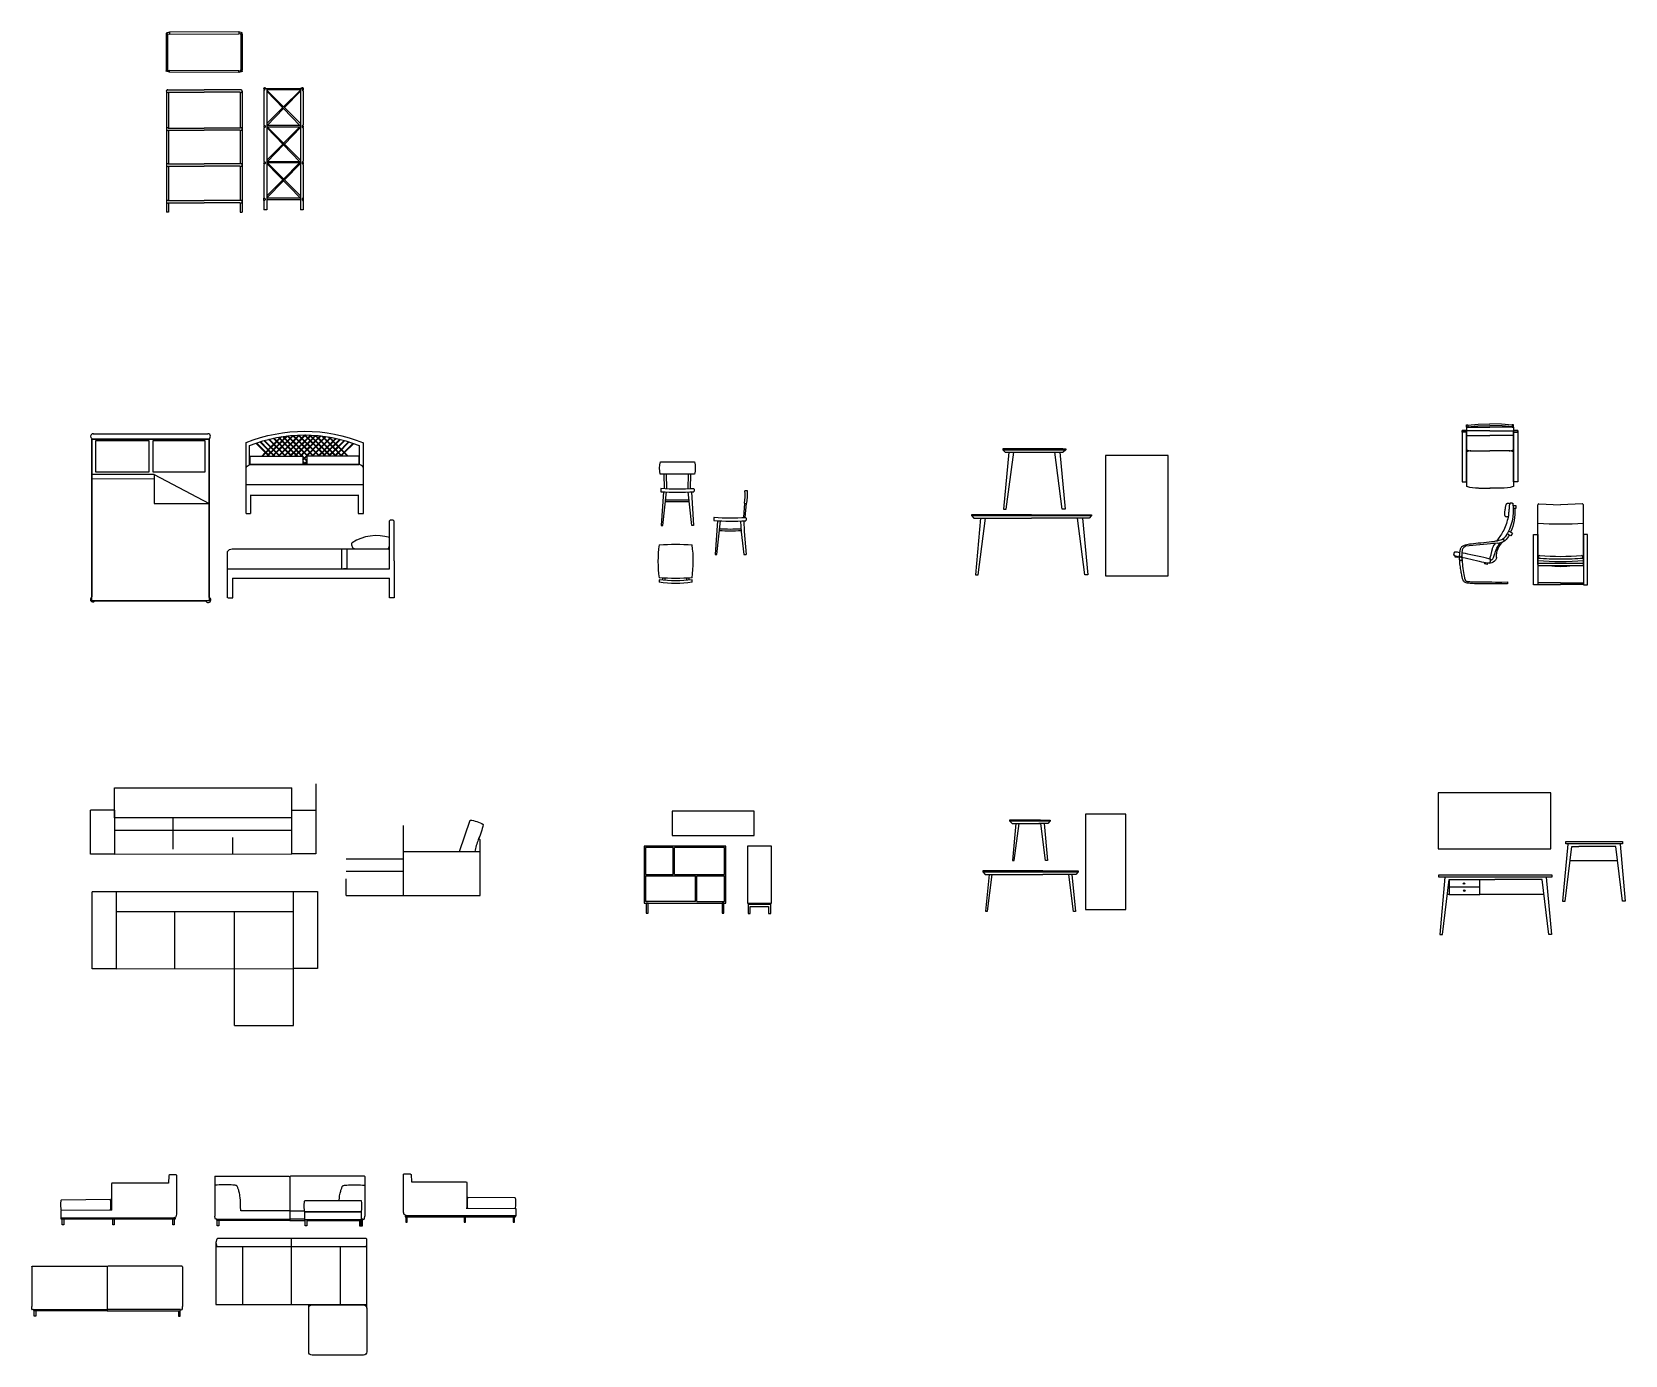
# Model space of a CAD drawing. Header units: inches. Extents: x 8.5 to 28.3, y 9.2 to 25.7.
import ezdxf

# ---------------------------------------------------------------- set-up
doc = ezdxf.new("R2010")
doc.units = ezdxf.units.IN
doc.header["$MEASUREMENT"] = 0

# ---------------------------------------------------------------- blocks, each defined once
blk = doc.blocks.new('A$C08E36EE4')
for p, q in [((-28, 59.1), (-28.6, 59.1)), ((4.6, 59.1), (5.1, 59.1)), ((-28.6, 55.8), (-11.7, 55.8)), ((5.1, 55.8), (-11.7, 55.8)), ((-25.4, 44.9), (-11.7, 44.9)), ((1.9, 44.9), (-11.7, 44.9)), ((-19.8, 18.2), (-11.5, 18.2)), ((-3.6, 18.2), (-11.9, 18.2))]:
    blk.add_line(p, q)
for points in [[(-31.7, 22.7), (-28.6, 22.7), (-28.6, 59.4), (-31.7, 59.4)], [(-31.7, 59.4), (-28.6, 59.4), (-28.6, 58.3), (-31.7, 58.3)], [(-28.6, 63.4), (-27.6, 63.4), (-27.6, 61.8), (-28.6, 61.8)], [(5.1, 63.4), (4.2, 63.4), (4.2, 61.8), (5.1, 61.8)], [(8.3, 22.7), (5.1, 22.7), (5.1, 59.4), (8.3, 59.4)], [(8.3, 59.4), (5.1, 59.4), (5.1, 58.3), (8.3, 58.3)]]:
    blk.add_lwpolyline(points, close=True)
for points in [[(-28.6, 61.8), (-28.6, 19.4)], [(-28, 61.8), (-11.7, 61.8)], [(-11.7, 59.1), (-28, 59.1)], [(-27.6, 63.2), (-20.1, 63.9), (-11.7, 64.2)], [(-27.6, 62.1), (-20.4, 62.7), (-11.7, 63.1)], [(4.2, 63.2), (-3.4, 63.9), (-11.7, 64.2)], [(4.1, 62.1), (-3, 62.7), (-11.7, 63.1)], [(4.6, 61.8), (-11.7, 61.8)], [(-11.7, 59.1), (4.6, 59.1)], [(5.1, 61.8), (5.1, 19.4)]]:
    blk.add_lwpolyline(points)
for centre, radius, start, end in [((-25.1, 51.4), 6.56, 237.8862, 267.5576), ((1.7, 51.4), 6.56, 272.4424, 302.1138), ((-25.1, 38.3), 6.56, 92.4424, 122.1138), ((1.7, 38.3), 6.56, 57.8862, 87.5576), ((-20.6, 46.3), 28, 253.4121, 271.5567), ((-2.9, 46.3), 28, 268.4433, 286.5879)]:
    blk.add_arc(centre, radius, start, end)
blk = doc.blocks.new('A$C36166433')
for p, q in [((-29, 43.4), (-26.1, 44.8)), ((-29, 43.4), (-27.9, 41.4)), ((-27.9, 41.4), (-25.2, 42.9)), ((-22.8, 39.8), (-23.7, 40.5)), ((-22, 39.2), (-22.8, 39.8)), ((-21.1, 38.7), (-22, 39.2)), ((-20.2, 38.3), (-21.1, 38.7)), ((-19.1, 38), (-20.2, 38.3)), ((-18, 37.7), (-19.1, 38)), ((-18.1, 35.8), (5.7, 33.6)), ((-16.7, 37.5), (-18, 37.7)), ((-15.3, 37.2), (-16.7, 37.5)), ((-13.6, 37), (-15.3, 37.2)), ((-11.7, 36.8), (-13.6, 37)), ((-9.8, 36.6), (-11.7, 36.8)), ((-7.7, 36.4), (-9.8, 36.6)), ((-5.7, 36.2), (-7.7, 36.4)), ((-3.7, 36), (-5.7, 36.2)), ((-1.8, 35.9), (-3.7, 36)), ((-0.1, 35.7), (-1.8, 35.9)), ((1.4, 35.5), (-0.1, 35.7)), ((2.8, 35.3), (1.4, 35.5)), ((3.9, 35.1), (2.8, 35.3)), ((4.9, 34.9), (3.9, 35.1)), ((5.8, 34.7), (4.9, 34.9)), ((5.7, 33.6), (6.4, 33.1)), ((6.5, 34.5), (5.8, 34.7)), ((6.4, 33.1), (7, 32.6)), ((7.1, 34.2), (6.5, 34.5)), ((7, 32.6), (7.4, 32.2)), ((7.6, 34), (7.1, 34.2)), ((7.4, 32.2), (7.8, 31.8)), ((8.1, 33.7), (7.6, 34)), ((7.8, 31.8), (8, 31.3)), ((8, 31.3), (8.2, 30.9)), ((8.4, 33.4), (8.1, 33.7)), ((8.2, 30.9), (8.3, 30.4)), ((8.3, 30.4), (8.3, 29.9)), ((8.3, 29.9), (8.4, 29.4)), ((8.4, 24.5), (8.3, 23.2)), ((8.7, 33), (8.4, 33.4)), ((8.4, 29.4), (8.5, 28.8)), ((8.5, 25.6), (8.4, 24.5)), ((8.5, 28.8), (8.5, 28.1)), ((8.5, 28.1), (8.5, 27.4)), ((8.5, 27.4), (8.5, 26.5)), ((8.5, 26.5), (8.5, 25.6)), ((9, 32.6), (8.7, 33)), ((9.2, 32.2), (9, 32.6)), ((9.4, 31.7), (9.2, 32.2)), ((9.5, 31.2), (9.4, 31.7)), ((9.7, 30.6), (9.5, 31.2)), ((9.8, 30), (9.7, 30.6)), ((9.9, 29.3), (9.8, 30)), ((10, 28.5), (9.9, 29.3)), ((10.1, 27.7), (10, 28.5)), ((10.2, 26.8), (10.1, 27.7)), ((10.1, 22.8), (10.2, 23.9)), ((10.2, 25.9), (10.2, 26.8)), ((10.2, 24.9), (10.2, 25.9)), ((10.2, 23.9), (10.2, 24.9)), ((7, 12.7), (6.8, 11.5)), ((7.2, 14), (7, 12.7)), ((7.5, 15.5), (7.2, 14)), ((7.7, 17.1), (7.5, 15.5)), ((7.9, 18.7), (7.7, 17.1)), ((8, 20.3), (7.9, 18.7)), ((8.2, 21.8), (8, 20.3)), ((8.3, 23.2), (8.2, 21.8)), ((8.5, 11.7), (8.6, 12.5)), ((8.6, 12.5), (8.8, 13.3)), ((8.8, 13.3), (8.9, 14.2)), ((8.9, 14.2), (9.1, 15.1)), ((9.1, 15.1), (9.3, 16.1)), ((9.3, 16.1), (9.4, 17.2)), ((9.4, 17.2), (9.6, 18.3)), ((9.6, 18.3), (9.8, 19.4)), ((9.8, 19.4), (9.9, 20.5)), ((9.9, 20.5), (10, 21.7)), ((10, 21.7), (10.1, 22.8)), ((-25.3, 7.1), (-25.3, 5.8)), ((-21.1, 7), (-25.3, 7.1)), ((-25.3, 5.8), (-21.2, 5.8)), ((-21.2, 5.8), (-19.2, 5.7)), ((-19, 6.9), (-21.1, 7)), ((-19.2, 5.7), (-16.7, 5.7)), ((-16.5, 7), (-19, 6.9)), ((-16.7, 5.7), (-14.1, 5.6)), ((-13.8, 7.1), (-16.5, 7)), ((-14.1, 5.6), (-11.3, 5.6)), ((-10.9, 7.1), (-13.8, 7.1)), ((-11.3, 5.6), (-8.5, 5.7)), ((-8.1, 7.1), (-10.9, 7.1)), ((-8.5, 5.7), (-5.8, 5.7)), ((-5.3, 7.2), (-8.1, 7.1)), ((-5.8, 5.7), (-3.2, 5.8)), ((-2.8, 7.2), (-5.3, 7.2)), ((-3.2, 5.8), (-1, 5.8)), ((-0.6, 7.2), (-2.8, 7.2)), ((-1, 5.8), (0.9, 5.9)), ((1.1, 7.3), (-0.6, 7.2)), ((0.9, 5.9), (2.4, 6)), ((2.5, 7.4), (1.1, 7.3)), ((2.4, 6), (3.6, 6.2)), ((3.5, 7.5), (2.5, 7.4)), ((4.3, 7.5), (3.5, 7.5)), ((3.6, 6.2), (4.5, 6.3)), ((4.8, 7.6), (4.3, 7.5)), ((4.5, 6.3), (5.2, 6.4)), ((5.2, 7.7), (4.8, 7.6)), ((5.4, 7.9), (5.2, 7.7)), ((5.2, 6.4), (5.7, 6.6)), ((5.5, 8), (5.4, 7.9)), ((5.7, 8.1), (5.5, 8)), ((5.8, 8.3), (5.7, 8.1)), ((5.7, 6.6), (6.1, 6.7)), ((6, 8.5), (5.8, 8.3)), ((6.1, 8.8), (6, 8.5)), ((6.3, 9.2), (6.1, 8.8)), ((6.1, 6.7), (6.4, 6.9)), ((6.5, 9.8), (6.3, 9.2)), ((6.4, 6.9), (6.7, 7.1)), ((6.6, 10.5), (6.5, 9.8)), ((6.8, 11.5), (6.6, 10.5)), ((6.7, 7.1), (6.9, 7.3)), ((6.9, 7.3), (7.1, 7.6)), ((7.1, 7.6), (7.3, 7.8)), ((7.3, 7.8), (7.5, 8.1)), ((7.5, 8.1), (7.6, 8.5)), ((7.6, 8.5), (7.8, 8.9)), ((7.8, 8.9), (7.9, 9.3)), ((7.9, 9.3), (8.1, 9.8)), ((8.1, 9.8), (8.2, 10.4)), ((8.2, 10.4), (8.3, 11)), ((8.3, 11), (8.5, 11.7))]:
    blk.add_line(p, q)
for points in [[(-29.5, 63.7), (-29.5, 63.7), (-31.5, 63.7), (-31.5, 61.7), (-29.7, 61.7)], [(-28.8, 65.6), (-27.5, 65.6)], [(-27.5, 65.6), (-27.3, 65.5), (-27.2, 65.3), (-27.1, 65), (-26.9, 64.7), (-26.8, 64.3), (-26.7, 63.8), (-26.6, 63.3), (-26.6, 62.7), (-26.5, 62.1), (-26.5, 61.4), (-26.4, 60.7), (-26.4, 60), (-26.3, 59.2), (-26.2, 58.3), (-26.1, 57.3), (-26, 56.3), (-25.8, 55.2), (-25.5, 54), (-25.2, 52.8), (-24.9, 51.6), (-24.5, 50.4), (-24.1, 49.1), (-23.6, 47.9), (-23.1, 46.7), (-22.6, 45.6), (-22, 44.6), (-21.4, 43.5), (-20.8, 42.6), (-20.2, 41.6), (-19.6, 40.8), (-19, 39.9), (-18.4, 39.1), (-17.9, 38.3), (-17.4, 37.6)], [(-25.8, 55.5), (-25.5, 55.4), (-25.2, 55.3), (-24.9, 55.2), (-24.6, 55.3), (-24.4, 55.3), (-24.2, 55.5), (-24, 55.6), (-23.8, 55.8), (-23.7, 55.9), (-23.6, 56.1), (-23.5, 56.4), (-23.5, 56.6), (-23.4, 56.9), (-23.4, 57.3), (-23.4, 57.7), (-23.4, 58.2), (-23.5, 58.8), (-23.5, 59.5), (-23.6, 60.1), (-23.7, 60.8), (-23.8, 61.5), (-23.9, 62.2), (-24, 62.8), (-24.1, 63.3), (-24.2, 63.8), (-24.3, 64.2), (-24.4, 64.5), (-24.6, 64.8), (-24.7, 65), (-24.8, 65.2), (-25, 65.3), (-25.2, 65.4), (-25.4, 65.5), (-25.6, 65.5), (-25.8, 65.5), (-26, 65.5), (-26.3, 65.5), (-26.5, 65.4), (-26.8, 65.2), (-27.1, 64.9)], [(-26.7, 63.5), (-26.7, 63.5)], [(-16.1, 35.6), (-15.9, 35.4), (-15.5, 34.7), (-15.1, 34.1), (-14.8, 33.4), (-14.5, 32.9), (-14.3, 32.3), (-14.1, 31.8), (-13.9, 31.3), (-13.8, 30.8), (-13.7, 30.3), (-13.6, 29.9), (-13.5, 29.5), (-13.4, 29.1), (-13.3, 28.7), (-13.3, 28.4), (-13.2, 28.1), (-13.1, 27.7), (-13.1, 27.4), (-13, 27.1), (-12.9, 26.8), (-12.8, 26.6), (-12.7, 26.3), (-12.6, 26), (-12.5, 25.8), (-12.4, 25.5), (-12.3, 25.3), (-12.3, 25), (-12.3, 24.8), (-12.3, 24.5), (-12.4, 24.3), (-12.5, 24.1), (-12.7, 23.9), (-12.9, 23.7), (-13.1, 23.6), (-13.3, 23.6), (-13.5, 23.6), (-13.7, 23.6), (-14, 23.8), (-14.2, 24), (-14.4, 24.3), (-14.7, 24.7), (-14.9, 25.2), (-15.2, 25.9), (-15.5, 26.6), (-15.8, 27.5), (-16.1, 28.6), (-16.5, 29.7), (-16.9, 30.9), (-17.5, 32.2), (-18.1, 33.5), (-18.9, 34.9), (-19.7, 36.1)], [(-12.8, 23.8), (-11.6, 24.2), (-9.9, 24.7), (-7.9, 25.2), (-5.5, 25.7), (-3.1, 26.3), (-0.6, 26.8), (1.8, 27.3), (4, 27.8), (5.9, 28.1), (7.5, 28.4), (8.5, 28.6)], [(8.5, 25.4), (7.7, 25.2), (6, 24.9), (4, 24.4), (1.9, 24), (-0.2, 23.5), (-2.4, 23), (-4.4, 22.5), (-6.2, 22.1), (-7.9, 21.8), (-9.1, 21.5), (-10.2, 21.3), (-10.9, 21.2), (-11.5, 21.2), (-11.8, 21.2), (-12.1, 21.3), (-12.3, 21.4), (-12.4, 21.6), (-12.5, 21.8), (-12.6, 22), (-12.7, 22.3), (-12.7, 22.6), (-12.8, 22.9), (-12.8, 23.2), (-12.8, 23.5), (-12.8, 23.8)], [(10, 28.8), (10, 28.8), (10.9, 29), (11.6, 29.1), (12.2, 29.1), (12.7, 29.1), (13.1, 29.2), (13.4, 29.1), (13.7, 29.1), (13.9, 29.1), (14.1, 29), (14.2, 29), (14.3, 28.9), (14.3, 28.7), (14.4, 28.6), (14.4, 28.5), (14.5, 28.3), (14.5, 28.2), (14.5, 28), (14.5, 27.8), (14.6, 27.7), (14.6, 27.5), (14.5, 27.4), (14.5, 27.2), (14.5, 27.1), (14.4, 27), (14.4, 26.9), (14.2, 26.8), (14.1, 26.7), (13.9, 26.6), (13.6, 26.5), (13.2, 26.4), (12.8, 26.3), (12.2, 26.2), (11.4, 26), (10.4, 25.8), (10.2, 25.8)], [(11.4, 26), (11.5, 25.2), (13.4, 25.5), (13.2, 26.4)], [(-10.3, 20.1), (-10.7, 21.3)], [(-10.3, 20.1), (-8.4, 20.6), (-8.7, 21.6)]]:
    blk.add_lwpolyline(points)
for centre in [(-22.5, 38.5), (9.3, 25.7), (9.2, 23.1)]:
    blk.add_circle(centre, 0.295)
for centre, radius, start, end in [((3.5, 58.9), 34.4, 175.3648, 205.4972), ((6.1, 60.3), 35.8, 172.3224, 213.5756), ((-28.9, 65.1), 0.502, 86.3923, 181.379), ((-17.2, 45.8), 10.1, 201.3538, 264.8456), ((-31.9, 26.1), 14.7, 356.7367, 49.6259), ((-11.5, 27), 6.12, 196.9137, 278.108)]:
    blk.add_arc(centre, radius, start, end)
blk = doc.blocks.new('A$C77024D84')
at = {"color": 7}
for p, q in [((20.3, 80.9), (20.3, 79.1)), ((90.7, 81.3), (90.7, 79.4)), ((17.1, 78.6), (17.1, 43)), ((18.4, 78.4), (18.4, 43.2)), ((92.6, 78.7), (92.6, 42.9)), ((93.9, 79), (93.9, 42.6)), ((20.3, 40.7), (20.3, 42.5)), ((90.7, 40.3), (90.7, 42.2))]:
    blk.add_line(p, q, dxfattribs=at)
for points in [[(17, 80), (17, 79.8), (20.3, 79.1), (90.7, 79.4), (94, 80.2), (94, 80.4), (90.7, 81.3), (20.3, 80.9), (17, 80)], [(17, 41.6), (17, 41.8), (20.3, 42.5), (90.7, 42.2), (94, 41.4), (94, 41.2), (90.7, 40.3), (20.3, 40.7), (17, 41.6)]]:
    blk.add_lwpolyline(points, dxfattribs=at)
for centre, start, end in [((17.8, 79.1), 131.5043, 23.4381), ((93.1, 79.4), 156.5619, 48.4957), ((17.8, 42.5), 336.5619, 228.4957), ((93.1, 42.2), 311.5043, 203.4381)]:
    blk.add_arc(centre, 0.893, start, end, dxfattribs=at)
blk = doc.blocks.new('A$C1C936B12')
at = {"color": 7}
for p, q in [((-23.8, 143.8), (-23.8, 21.2)), ((-22.2, 145.1), (14.7, 145.1)), ((-21.6, 142.9), (-21.6, 106.4)), ((-21.6, 142.9), (14.7, 142.9)), ((51.6, 145.1), (14.7, 145.1)), ((51.1, 142.9), (14.7, 142.9)), ((51, 142.9), (51, 106.4)), ((53.2, 143.8), (53.2, 21.2)), ((-22, 106.4), (14.7, 106.4)), ((-21.6, 104.2), (-21.6, 70)), ((-21.6, 104.2), (14.7, 104.2)), ((51.4, 106.4), (14.7, 106.4)), ((51.1, 104.2), (14.7, 104.2)), ((51, 104.2), (51, 70)), ((-22, 70), (14.7, 70)), ((-21.6, 67.7), (-21.6, 32.8)), ((-21.6, 67.7), (14.7, 67.7)), ((51.4, 70), (14.7, 70)), ((51.1, 67.7), (14.7, 67.7)), ((51, 67.7), (51, 32.8)), ((-22, 32.8), (14.7, 32.8)), ((51.4, 32.8), (14.7, 32.8)), ((-21.6, 21.2), (-23.8, 21.2)), ((-21.6, 30.6), (-21.6, 21.2)), ((-21.6, 30.6), (14.7, 30.6)), ((51.1, 30.6), (14.7, 30.6)), ((51, 30.6), (51, 21.2)), ((51, 21.2), (53.2, 21.2))]:
    blk.add_line(p, q, dxfattribs=at)
for centre, radius, start, end in [((-22.5, 143.9), 1.31, 133.5381, 309.883), ((-22.5, 143.6), 1.58, 79.6843, 124.328), ((51.9, 143.9), 1.31, 230.117, 46.4619), ((51.9, 143.6), 1.58, 55.672, 100.3157), ((-22.5, 105.3), 1.3, 66.7709, 309.3571), ((51.9, 105.3), 1.3, 230.6429, 113.2291), ((-22.5, 68.8), 1.3, 66.7709, 309.3571), ((51.9, 68.8), 1.3, 230.6429, 113.2291), ((-22.5, 31.6), 1.3, 66.7709, 309.3571), ((51.9, 31.6), 1.3, 230.6429, 113.2291)]:
    blk.add_arc(centre, radius, start, end, dxfattribs=at)
blk = doc.blocks.new('A$C723E53B4')
at = {"color": 7}
for p, q in [((6, 214.3), (6.7, 215.1)), ((6, 214.3), (6, 179.5)), ((6.7, 216.5), (8.9, 216.5)), ((6.7, 215.1), (6.7, 216.5)), ((7.9, 216.5), (8.9, 216.5)), ((8.9, 216.5), (43.1, 216.5)), ((8.9, 216.5), (8.9, 92.6)), ((43.1, 215.1), (8.9, 215.1)), ((8.9, 214.9), (43.1, 180.7)), ((8.9, 213.8), (42.7, 178.8)), ((43.1, 214.9), (26, 197.8)), ((43.1, 213.8), (26.8, 197)), ((45.2, 216.5), (43.1, 216.5)), ((44.1, 216.5), (43.1, 216.5)), ((43.1, 216.5), (43.1, 92.6)), ((45.2, 215.1), (45.2, 216.5)), ((46, 214.3), (45.2, 215.1)), ((46, 214.3), (46, 179.5)), ((25.2, 197), (8.9, 180.7)), ((26, 196.1), (9.3, 178.8)), ((6, 179.5), (7.1, 178.5)), ((46, 179.5), (44.8, 178.5)), ((7.1, 177.2), (6, 176.1)), ((6, 176.1), (6, 142.4)), ((7.1, 178.5), (7.1, 177.2)), ((43.1, 178.8), (8.9, 178.8)), ((43.1, 177.1), (8.9, 177.1)), ((8.9, 176.6), (42.7, 141.7)), ((9.5, 177.1), (43.1, 143.5)), ((42.4, 177.1), (26, 160.7)), ((43.1, 176.6), (26.8, 159.8)), ((44.8, 178.5), (44.8, 177.2)), ((44.8, 177.2), (46, 176.1)), ((46, 176.1), (46, 142.4)), ((25.2, 159.8), (8.9, 143.5)), ((26, 159), (9.3, 141.7)), ((6, 142.4), (7.1, 141.3)), ((7.1, 140.1), (6, 138.9)), ((6, 138.9), (6, 105.2)), ((7.1, 141.3), (7.1, 140.1)), ((43.1, 141.7), (8.9, 141.7)), ((43.1, 140.6), (8.9, 140.6)), ((8.9, 140.1), (43.1, 104.7)), ((9.5, 140.6), (43.1, 107)), ((42.4, 140.6), (26, 124.1)), ((43.1, 140.1), (26.8, 123.3)), ((46, 142.4), (44.8, 141.3)), ((44.8, 141.3), (44.8, 140.1)), ((44.8, 140.1), (46, 138.9)), ((46, 138.9), (46, 105.2)), ((25.2, 123.3), (8.9, 107)), ((26, 122.4), (9.3, 105.2)), ((6, 105.2), (7.1, 104.1)), ((7.1, 102.9), (6, 101.7)), ((6, 101.7), (6, 92.6)), ((7.1, 104.1), (7.1, 102.9)), ((43.1, 104.6), (8.9, 104.6)), ((43.1, 102.9), (8.9, 102.9)), ((46, 105.2), (44.8, 104.1)), ((44.8, 104.1), (44.8, 102.9)), ((44.8, 102.9), (46, 101.7)), ((46, 101.7), (46, 92.6)), ((8.9, 92.6), (6, 92.6)), ((46, 92.6), (43.1, 92.6))]:
    blk.add_line(p, q, dxfattribs=at)
for centre, radius, start, end in [((6.7, 216), 1.29, 26.1409, 255.3594), ((45.2, 216), 1.29, 284.6406, 153.8591), ((7.2, 177.7), 1.66, 119.9195, 235.5294), ((44.7, 177.7), 1.66, 304.4706, 60.0805), ((7.2, 140.6), 1.66, 119.9195, 235.5294), ((44.7, 140.6), 1.66, 304.4706, 60.0805), ((7.1, 103.5), 1.69, 120.5384, 239.0997), ((44.8, 103.5), 1.69, 300.9003, 59.4616)]:
    blk.add_arc(centre, radius, start, end, dxfattribs=at)
blk = doc.blocks.new('A$C537C2F26')
for p, q in [((-163.7, 99.5), (-163.7, 41.2)), ((57.6, 99.5), (57.6, 41.2)), ((-52.9, 48.7), (-125.6, 48.7)), ((-53.2, 48.7), (-31.3, 48.7)), ((-160.7, 36.5), (-53.1, 36.5)), ((-30.9, 36.5), (-53.1, 36.5)), ((54.6, 36.5), (52.5, 36.5))]:
    blk.add_line(p, q)
for points in [[(-163.7, 99.5), (-163.5, 100.1), (-162.8, 100.3), (-54.3, 100.3), (-53.1, 99.3), (-53.1, 48), (-53.1, 34.7), (-160, 34.7), (-160.8, 35.2), (-160.7, 36.5), (-162.7, 36.4), (-163.5, 37.8), (-163.7, 41.2)], [(57.6, 99.5), (57.4, 100.1), (56.7, 100.3), (-51.8, 100.3), (-53.1, 99.3), (-53.1, 48), (-53.1, 34.7), (-30.4, 34.7)], [(-125.6, 48.7), (-125.7, 55.1), (-125.8, 60.4), (-126, 64.7), (-126.3, 68.2), (-126.7, 71), (-127.1, 73.2), (-127.5, 75.1), (-127.9, 76.7), (-128.2, 78.1), (-128.6, 79.4), (-129, 80.6), (-129.3, 81.6), (-129.7, 82.6), (-130, 83.4), (-130.3, 84.2), (-130.6, 84.8), (-130.9, 85.3), (-131.3, 85.8), (-131.9, 86.2), (-132.7, 86.5), (-133.8, 86.7), (-135.3, 86.9), (-137.3, 87), (-139.9, 87.2), (-143.1, 87.3), (-146.7, 87.3), (-150.4, 87.4), (-154.1, 87.3), (-157.5, 87.2), (-160.4, 87), (-162.6, 86.7), (-163.7, 86.3)], [(19.9, 64.3), (19.9, 64.7), (20.2, 68.2), (20.6, 71), (21, 73.2), (21.4, 75.1), (21.8, 76.7), (22.1, 78.1), (22.5, 79.4), (22.9, 80.6), (23.2, 81.6), (23.6, 82.6), (23.9, 83.4), (24.2, 84.2), (24.5, 84.8), (24.8, 85.3), (25.2, 85.8), (25.8, 86.2), (26.6, 86.5), (27.7, 86.7), (29.2, 86.9), (31.2, 87), (33.8, 87.2), (37, 87.3), (40.6, 87.3), (44.3, 87.4), (48, 87.3), (51.4, 87.2), (54.3, 87), (56.5, 86.7), (57.6, 86.3)], [(-30.9, 47.4), (-31.2, 48.6), (-31.5, 50.7), (-31.7, 53.2), (-31.7, 56), (-31.7, 58.8), (-31.5, 61.3), (-31.2, 63.2), (-30.9, 64.3)], [(-30.9, 64.3), (52.6, 64.3)], [(52.6, 47.4), (-30.9, 47.4)], [(52.6, 47.4), (53, 48.6), (53.3, 50.7), (53.4, 53.2), (53.5, 56), (53.4, 58.8), (53.3, 61.3), (53, 63.2), (52.6, 64.3)], [(-158, 34.7), (-158, 26.7), (-160.3, 26.7), (-160.3, 34.9)], [(-28.1, 35.7), (-28.1, 26.7), (-30.4, 26.7), (-30.4, 35.7)], [(-28.1, 34.7), (49.8, 34.7)], [(49.8, 35.7), (49.8, 26.7), (52.2, 26.7), (52.2, 35.7)], [(51.9, 34.7), (51.9, 26.7), (54.2, 26.7), (54.2, 34.9)], [(52.2, 34.7), (53.9, 34.7), (54.7, 35.2), (54.6, 36.5), (56.6, 36.4), (57.4, 37.8), (57.6, 41.2)]]:
    blk.add_lwpolyline(points)
blk.add_lwpolyline([(-30.9, 47.4), (52.5, 47.4), (52.5, 35.7), (-30.9, 35.7)], close=True)
blk = doc.blocks.new('A$C245B2C86')
for p, q in [((-86, 181.4), (-84.9, 182.4)), ((-47.9, 170.5), (-47.9, 84.8)), ((24.3, 182.4), (24, 84.8)), ((97.3, 84.8), (97.3, 170.5)), ((50, 79.2), (50, 84.8)), ((135.9, 79.2), (136.1, 84.8))]:
    blk.add_line(p, q)
for points in [[(-86, 181.4), (-87.2, 176.1), (-87.2, 84.8), (136.2, 84.8), (135.8, 181), (135.1, 182.4), (-84.9, 182.4)], [(-87.2, 176.1), (-86.5, 171.9), (-85.8, 170.5), (135.1, 170.5), (135.8, 171.7)]]:
    blk.add_lwpolyline(points)
blk.add_lwpolyline([(55, 84.2), (130.9, 84.2, -0.414214), (135.9, 79.2), (135.9, 14.7, -0.414214), (130.9, 9.7), (55, 9.7, -0.414214), (50, 14.7), (50, 79.2, -0.414214)], format="xyb", close=True)
blk = doc.blocks.new('A$C17A60CA9')
for p, q in [((204.6, 184.9), (206.8, 184.9)), ((278.5, 184.3), (279.5, 184.3)), ((279.4, 172.6), (279, 172.5)), ((279.5, 184.3), (279.4, 172.6))]:
    blk.add_line(p, q)
for points in [[(114.6, 173.4), (110.6, 175.3), (109.4, 178.8), (109.4, 236), (110.8, 236.9), (119.5, 236.7), (121.3, 235.8), (121.5, 224.5), (204.9, 224.5), (205.2, 222.9), (205.2, 184.9)], [(206.8, 184.9), (206.6, 185.9), (206.4, 187.7), (206.3, 190), (206.3, 192.7), (206.3, 195.4), (206.5, 197.9), (206.8, 199.8), (207.1, 200.8)], [(278.6, 200.2), (207.1, 200.8)], [(278.6, 184.5), (279, 185.7), (279.3, 187.7), (279.4, 190.2), (279.5, 193), (279.4, 195.6), (279.3, 197.9), (279, 199.5), (278.6, 200.2)], [(113.2, 171.6), (113.2, 163.5), (115.2, 163.5), (115.2, 171.6)], [(201.2, 171.6), (201.2, 163.5), (203.2, 163.5), (203.2, 171.6)], [(206.8, 184.9), (278.6, 184.5)], [(275.4, 171.6), (275.4, 163.5), (277.5, 163.5), (277.5, 171.6)]]:
    blk.add_lwpolyline(points)
blk.add_lwpolyline([(112.4, 171.6), (278.5, 171.6, 0.414214), (279, 172.1), (279, 172.9, 0.414214), (278.5, 173.4), (112.4, 173.4, 0.414214), (111.9, 172.9), (111.9, 172.1, 0.414214)], format="xyb", close=True)
blk = doc.blocks.new('A$C18FB4D20')
for p, q in [((-3.5, 105.6), (-3.4, 93.9)), ((-2.6, 105.6), (-3.5, 105.6)), ((-3.4, 93.9), (-3, 93.9)), ((71.3, 106.3), (69.1, 106.3))]:
    blk.add_line(p, q)
for points in [[(161.3, 94.8), (165.4, 96.7), (166.6, 100.2), (166.6, 157.4), (165.2, 158.2), (156.5, 158), (154.6, 157.2), (154.5, 145.9), (71.1, 145.9), (70.7, 144.3), (70.7, 106.3)], [(-2.7, 105.8), (-3, 107.1), (-3.3, 109.1), (-3.5, 111.6), (-3.5, 114.3), (-3.5, 117), (-3.3, 119.3), (-3, 120.9), (-2.7, 121.6)], [(-2.7, 121.6), (68.8, 122.2)], [(69.1, 106.3), (69.4, 107.2), (69.6, 109), (69.7, 111.4), (69.7, 114.1), (69.6, 116.8), (69.5, 119.2), (69.2, 121.1), (68.8, 122.2)], [(69.1, 106.3), (-2.7, 105.8)], [(0.6, 92.9), (0.6, 84.9), (-1.5, 84.9), (-1.5, 92.9)], [(74.8, 92.9), (74.8, 84.9), (72.7, 84.9), (72.7, 92.9)], [(162.8, 92.9), (162.8, 84.9), (160.7, 84.9), (160.7, 92.9)]]:
    blk.add_lwpolyline(points)
blk.add_lwpolyline([(163.6, 92.9), (-2.5, 92.9, -0.414214), (-3, 93.4), (-3, 94.3, -0.414214), (-2.5, 94.8), (163.6, 94.8, -0.414214), (164.1, 94.3), (164.1, 93.4, -0.414214)], format="xyb", close=True)
blk = doc.blocks.new('A$C3DB733C8')
for p, q in [((-154.5, 98.4), (-154.5, 40.1)), ((66.8, 98.4), (66.8, 40.1)), ((-151.5, 35.4), (-43.8, 35.4)), ((63.8, 35.4), (-43.8, 35.4))]:
    blk.add_line(p, q)
for points in [[(-154.5, 98.4), (-154.3, 99), (-153.5, 99.2), (-45, 99.2), (-43.8, 98.2), (-43.8, 46.9), (-43.8, 33.6), (-150.8, 33.6), (-151.5, 34.1), (-151.5, 35.4), (-153.5, 35.3), (-154.3, 36.8), (-154.5, 40.1)], [(66.8, 98.4), (66.6, 99), (65.9, 99.2), (-42.6, 99.2), (-43.8, 98.2), (-43.8, 46.9), (-43.8, 33.6), (63.1, 33.6), (63.9, 34.1), (63.8, 35.4), (65.9, 35.3), (66.6, 36.8), (66.8, 40.1)], [(-148.8, 33.6), (-148.8, 25.6), (-151.1, 25.6), (-151.1, 33.8)], [(61.2, 33.6), (61.2, 25.6), (63.5, 25.6), (63.5, 33.8)]]:
    blk.add_lwpolyline(points)

msp = doc.modelspace()

# ---------------------------------------------------------------- linework, layer by layer
for p, q in [((9.198, 20.598), (9.198, 18.629)), ((9.215, 20.657), (10.642, 20.657)), ((9.216, 20.592), (10.642, 20.592)), ((10.656, 18.623), (10.656, 20.595)), ((11.454, 20.601), (11.524, 20.531)), ((11.463, 20.603), (11.529, 20.537)), ((11.498, 20.568), (11.548, 20.619)), ((11.503, 20.563), (11.56, 20.621)), ((11.514, 20.613), (11.528, 20.598)), ((11.522, 20.614), (11.533, 20.604)), ((11.533, 20.593), (11.593, 20.533)), ((11.538, 20.598), (11.598, 20.538)), ((11.564, 20.572), (11.62, 20.629)), ((11.567, 20.622), (11.59, 20.598)), ((11.569, 20.567), (11.629, 20.627)), ((11.576, 20.623), (11.595, 20.604)), ((11.595, 20.593), (11.661, 20.527)), ((11.6, 20.598), (11.666, 20.532)), ((11.627, 20.63), (11.658, 20.598)), ((11.629, 20.569), (11.695, 20.635)), ((11.634, 20.564), (11.7, 20.63)), ((11.636, 20.631), (11.663, 20.604)), ((11.663, 20.593), (11.731, 20.525)), ((11.668, 20.598), (11.736, 20.53)), ((11.694, 20.636), (11.731, 20.598)), ((11.7, 20.567), (11.768, 20.635)), ((11.703, 20.637), (11.736, 20.604)), ((11.705, 20.635), (11.707, 20.637)), ((11.705, 20.561), (11.773, 20.63)), ((11.736, 20.593), (11.803, 20.526)), ((11.741, 20.598), (11.808, 20.531)), ((11.763, 20.64), (11.804, 20.598)), ((11.772, 20.641), (11.809, 20.604)), ((11.773, 20.567), (11.847, 20.642)), ((11.773, 20.64), (11.773, 20.641)), ((11.778, 20.562), (11.857, 20.642)), ((11.778, 20.635), (11.784, 20.641)), ((11.809, 20.593), (11.871, 20.531)), ((11.814, 20.598), (11.876, 20.537)), ((11.837, 20.642), (11.878, 20.601)), ((11.845, 20.568), (11.909, 20.632)), ((11.847, 20.642), (11.883, 20.606)), ((11.85, 20.563), (11.914, 20.627)), ((11.883, 20.596), (11.942, 20.536)), ((11.888, 20.601), (11.948, 20.541)), ((11.9, 20.641), (11.939, 20.601)), ((11.91, 20.64), (11.945, 20.606)), ((11.914, 20.637), (11.916, 20.64)), ((11.914, 20.575), (11.973, 20.635)), ((11.919, 20.632), (11.926, 20.64)), ((11.919, 20.57), (11.979, 20.63)), ((11.945, 20.596), (12.01, 20.53)), ((11.95, 20.601), (12.015, 20.535)), ((11.971, 20.637), (12.007, 20.601)), ((11.978, 20.572), (12.037, 20.631)), ((11.982, 20.636), (12.012, 20.606)), ((11.984, 20.635), (11.985, 20.636)), ((11.984, 20.567), (12.047, 20.63)), ((12.013, 20.596), (12.081, 20.527)), ((12.018, 20.601), (12.086, 20.532)), ((12.049, 20.569), (12.103, 20.623)), ((12.052, 20.63), (12.081, 20.601)), ((12.054, 20.564), (12.111, 20.622)), ((12.064, 20.628), (12.086, 20.606)), ((12.086, 20.596), (12.155, 20.526)), ((12.091, 20.601), (12.16, 20.531)), ((12.122, 20.569), (12.165, 20.613)), ((12.127, 20.564), (12.174, 20.611)), ((12.137, 20.618), (12.154, 20.601)), ((12.149, 20.616), (12.159, 20.606)), ((12.159, 20.596), (12.223, 20.532)), ((12.164, 20.601), (12.228, 20.537)), ((12.197, 20.568), (12.229, 20.6)), ((12.202, 20.563), (12.237, 20.598)), ((11.238, 20.541), (11.385, 20.392)), ((11.246, 20.543), (11.391, 20.397)), ((11.285, 20.556), (11.385, 20.455)), ((11.293, 20.559), (11.391, 20.46)), ((11.31, 20.379), (11.354, 20.423)), ((11.321, 20.379), (11.36, 20.418)), ((11.337, 20.572), (11.45, 20.458)), ((11.345, 20.574), (11.456, 20.463)), ((11.36, 20.429), (11.419, 20.489)), ((11.365, 20.423), (11.425, 20.484)), ((11.372, 20.379), (11.416, 20.423)), ((11.382, 20.379), (11.421, 20.418)), ((11.391, 20.45), (11.45, 20.389)), ((11.395, 20.588), (11.456, 20.526)), ((11.396, 20.455), (11.455, 20.394)), ((11.403, 20.59), (11.461, 20.531)), ((11.422, 20.429), (11.487, 20.495)), ((11.425, 20.494), (11.493, 20.563)), ((11.427, 20.423), (11.492, 20.49)), ((11.43, 20.489), (11.498, 20.558)), ((11.44, 20.379), (11.484, 20.423)), ((11.45, 20.379), (11.49, 20.418)), ((11.456, 20.453), (11.521, 20.387)), ((11.461, 20.521), (11.521, 20.46)), ((11.461, 20.458), (11.526, 20.392)), ((11.466, 20.526), (11.526, 20.466)), ((11.49, 20.429), (11.557, 20.497)), ((11.492, 20.5), (11.559, 20.567)), ((11.495, 20.423), (11.563, 20.492)), ((11.497, 20.495), (11.564, 20.562)), ((11.513, 20.379), (11.558, 20.423)), ((11.524, 20.379), (11.563, 20.418)), ((11.526, 20.455), (11.594, 20.387)), ((11.529, 20.526), (11.594, 20.46)), ((11.531, 20.46), (11.599, 20.392)), ((11.534, 20.531), (11.599, 20.465)), ((11.563, 20.502), (11.624, 20.564)), ((11.563, 20.429), (11.63, 20.496)), ((11.568, 20.497), (11.629, 20.559)), ((11.568, 20.423), (11.635, 20.491)), ((11.589, 20.382), (11.631, 20.423)), ((11.598, 20.528), (11.666, 20.459)), ((11.598, 20.381), (11.636, 20.418)), ((11.599, 20.455), (11.666, 20.388)), ((11.603, 20.533), (11.671, 20.465)), ((11.604, 20.46), (11.671, 20.393)), ((11.635, 20.501), (11.695, 20.561)), ((11.636, 20.429), (11.697, 20.49)), ((11.64, 20.496), (11.7, 20.556)), ((11.641, 20.423), (11.702, 20.485)), ((11.66, 20.382), (11.702, 20.424)), ((11.666, 20.522), (11.732, 20.455)), ((11.67, 20.381), (11.707, 20.418)), ((11.671, 20.527), (11.738, 20.46)), ((11.671, 20.454), (11.733, 20.392)), ((11.676, 20.459), (11.738, 20.398)), ((11.702, 20.496), (11.768, 20.562)), ((11.707, 20.49), (11.773, 20.556)), ((11.707, 20.429), (11.766, 20.489)), ((11.712, 20.424), (11.772, 20.484)), ((11.722, 20.382), (11.763, 20.423)), ((11.732, 20.381), (11.768, 20.418)), ((11.736, 20.52), (11.797, 20.458)), ((11.738, 20.449), (11.797, 20.389)), ((11.741, 20.525), (11.803, 20.463)), ((11.743, 20.455), (11.802, 20.394)), ((11.768, 20.429), (11.834, 20.495)), ((11.772, 20.494), (11.84, 20.563)), ((11.774, 20.423), (11.839, 20.489)), ((11.777, 20.489), (11.845, 20.557)), ((11.79, 20.381), (11.831, 20.423)), ((11.799, 20.38), (11.837, 20.418)), ((11.803, 20.453), (11.869, 20.386)), ((11.808, 20.521), (11.868, 20.46)), ((11.808, 20.458), (11.874, 20.391)), ((11.813, 20.526), (11.873, 20.466)), ((11.837, 20.429), (11.904, 20.497)), ((11.839, 20.5), (11.909, 20.57)), ((11.84, 20.357), (11.905, 20.423)), ((11.842, 20.423), (11.91, 20.492)), ((11.844, 20.495), (11.914, 20.565)), ((11.844, 20.352), (11.91, 20.418)), ((11.873, 20.455), (11.941, 20.387)), ((11.876, 20.526), (11.941, 20.46)), ((11.878, 20.46), (11.946, 20.392)), ((11.881, 20.531), (11.947, 20.465)), ((11.91, 20.502), (11.973, 20.567)), ((11.91, 20.428), (11.979, 20.498)), ((11.915, 20.497), (11.979, 20.562)), ((11.915, 20.423), (11.984, 20.493)), ((11.935, 20.381), (11.978, 20.424)), ((11.946, 20.455), (12.016, 20.385)), ((11.946, 20.381), (11.983, 20.418)), ((11.948, 20.53), (12.016, 20.462)), ((11.951, 20.46), (12.021, 20.39)), ((11.953, 20.535), (12.021, 20.467)), ((11.983, 20.429), (12.047, 20.493)), ((11.984, 20.503), (12.044, 20.564)), ((11.988, 20.423), (12.052, 20.488)), ((11.989, 20.499), (12.049, 20.559)), ((12.011, 20.381), (12.054, 20.423)), ((12.015, 20.525), (12.085, 20.455)), ((12.02, 20.53), (12.09, 20.46)), ((12.021, 20.457), (12.085, 20.392)), ((12.021, 20.38), (12.059, 20.418)), ((12.026, 20.462), (12.09, 20.397)), ((12.052, 20.498), (12.117, 20.564)), ((12.057, 20.493), (12.122, 20.559)), ((12.059, 20.429), (12.119, 20.489)), ((12.064, 20.423), (12.124, 20.484)), ((12.073, 20.381), (12.115, 20.423)), ((12.082, 20.38), (12.121, 20.418)), ((12.086, 20.522), (12.149, 20.458)), ((12.09, 20.45), (12.149, 20.389)), ((12.091, 20.527), (12.155, 20.463)), ((12.095, 20.455), (12.155, 20.394)), ((12.121, 20.429), (12.186, 20.495)), ((12.124, 20.494), (12.192, 20.563)), ((12.126, 20.423), (12.191, 20.49)), ((12.129, 20.489), (12.197, 20.557)), ((12.14, 20.38), (12.183, 20.423)), ((12.15, 20.379), (12.189, 20.418)), ((12.155, 20.453), (12.22, 20.387)), ((12.16, 20.521), (12.22, 20.46)), ((12.16, 20.458), (12.225, 20.392)), ((12.165, 20.526), (12.225, 20.466)), ((12.189, 20.429), (12.257, 20.497)), ((12.191, 20.5), (12.279, 20.589)), ((12.194, 20.423), (12.262, 20.492)), ((12.196, 20.495), (12.288, 20.587)), ((12.214, 20.38), (12.257, 20.423)), ((12.223, 20.379), (12.262, 20.418)), ((12.225, 20.455), (12.293, 20.387)), ((12.228, 20.526), (12.293, 20.46)), ((12.23, 20.46), (12.298, 20.392)), ((12.233, 20.531), (12.298, 20.465)), ((12.262, 20.502), (12.333, 20.574)), ((12.262, 20.429), (12.39, 20.558)), ((12.267, 20.497), (12.341, 20.572)), ((12.267, 20.423), (12.398, 20.555)), ((12.288, 20.381), (12.33, 20.423)), ((12.297, 20.38), (12.335, 20.418)), ((12.298, 20.455), (12.372, 20.381)), ((12.303, 20.46), (12.381, 20.382)), ((12.335, 20.429), (12.445, 20.54)), ((12.34, 20.423), (12.453, 20.537)), ((12.521, 20.512), (12.521, 20.273)), ((12.573, 20.231), (12.573, 20.543)), ((20.518, 20.459), (21.302, 20.459)), ((11.174, 20.273), (12.516, 20.273)), ((11.391, 20.387), (11.399, 20.379)), ((11.396, 20.392), (11.409, 20.379)), ((11.455, 20.384), (11.46, 20.379)), ((11.461, 20.389), (11.471, 20.379)), ((11.526, 20.381), (11.529, 20.379)), ((11.531, 20.387), (11.539, 20.379)), ((11.599, 20.382), (11.6, 20.381)), ((11.604, 20.387), (11.609, 20.382)), ((11.671, 20.383), (11.673, 20.38)), ((11.676, 20.388), (11.683, 20.381)), ((11.738, 20.387), (11.746, 20.379)), ((11.743, 20.393), (11.757, 20.379)), ((11.802, 20.384), (11.807, 20.379)), ((11.808, 20.389), (11.818, 20.379)), ((11.82, 20.376), (11.876, 20.32)), ((11.82, 20.366), (11.87, 20.316)), ((11.82, 20.337), (11.835, 20.352)), ((11.82, 20.328), (11.839, 20.347)), ((11.82, 20.315), (11.862, 20.273)), ((11.82, 20.304), (11.851, 20.273)), ((11.828, 20.273), (11.84, 20.285)), ((11.839, 20.273), (11.845, 20.279)), ((11.845, 20.29), (11.876, 20.321)), ((11.85, 20.285), (11.876, 20.311)), ((11.873, 20.381), (11.874, 20.381)), ((11.876, 20.31), (11.876, 20.31)), ((11.878, 20.387), (11.883, 20.381)), ((11.946, 20.382), (11.947, 20.381)), ((11.951, 20.387), (11.956, 20.382)), ((12.02, 20.381), (12.021, 20.38)), ((12.026, 20.385), (12.03, 20.381)), ((12.09, 20.387), (12.095, 20.381)), ((12.095, 20.392), (12.105, 20.382)), ((12.155, 20.384), (12.157, 20.381)), ((12.16, 20.389), (12.167, 20.382)), ((12.23, 20.387), (12.234, 20.383)), ((12.303, 20.387), (12.307, 20.383)), ((9.975, 20.15), (9.198, 20.15)), ((9.202, 20.101), (9.974, 20.097)), ((9.974, 20.152), (9.974, 19.79)), ((9.974, 20.149), (10.655, 19.79)), ((11.116, 19.664), (11.116, 20.027)), ((11.117, 20.027), (12.572, 20.027)), ((12.573, 19.665), (12.573, 20.027)), ((16.307, 20.154), (16.312, 19.976)), ((16.336, 20.154), (16.341, 19.975)), ((16.61, 19.974), (16.615, 20.153)), ((16.639, 19.976), (16.644, 20.153)), ((11.172, 19.897), (11.172, 19.665)), ((11.172, 19.894), (12.51, 19.894)), ((12.51, 19.898), (12.51, 19.666)), ((16.301, 19.936), (16.274, 19.517)), ((16.295, 19.517), (16.339, 19.934)), ((16.326, 19.813), (16.624, 19.813)), ((16.329, 19.835), (16.621, 19.835)), ((16.655, 19.516), (16.611, 19.933)), ((16.65, 19.935), (16.676, 19.516)), ((9.974, 19.79), (10.653, 19.79)), ((11.116, 19.665), (11.172, 19.665)), ((12.51, 19.666), (12.574, 19.666)), ((17.3, 19.617), (17.314, 19.793)), ((17.319, 19.617), (17.333, 19.793)), ((20.13, 19.64), (21.621, 19.64)), ((12.897, 18.98), (12.897, 19.576)), ((12.954, 19.077), (12.954, 19.575)), ((16.274, 19.517), (16.295, 19.517)), ((16.676, 19.516), (16.655, 19.516)), ((16.972, 19.575), (16.945, 19.157)), ((16.966, 19.157), (17.01, 19.573)), ((17.261, 19.572), (17.268, 19.439)), ((17.268, 19.439), (17.303, 19.158)), ((17.299, 19.573), (17.305, 19.44)), ((17.305, 19.44), (17.328, 19.158)), ((10.942, 19.226), (12.875, 19.226)), ((12.304, 18.98), (12.304, 19.226)), ((12.369, 19.226), (12.369, 18.98)), ((16.945, 19.157), (16.966, 19.157)), ((17.303, 19.158), (17.328, 19.158)), ((10.886, 18.617), (10.886, 18.98)), ((10.886, 18.98), (12.897, 18.98)), ((10.948, 18.862), (12.897, 18.862)), ((12.369, 18.98), (12.326, 18.98)), ((16.29, 18.864), (16.29, 18.838)), ((16.318, 18.862), (16.319, 18.834)), ((16.593, 18.834), (16.594, 18.862)), ((16.622, 18.838), (16.623, 18.864)), ((27.451, 18.803), (27.167, 18.803)), ((27.167, 18.803), (27.167, 18.782)), ((27.167, 18.782), (27.451, 18.782)), ((27.451, 18.803), (27.735, 18.803)), ((27.735, 18.782), (27.451, 18.782)), ((27.735, 18.803), (27.735, 18.782)), ((9.24, 18.582), (10.614, 18.582)), ((9.481, 16.256), (11.686, 16.256)), ((9.481, 15.882), (9.481, 16.256)), ((11.686, 15.882), (11.686, 16.256)), ((11.983, 16.304, -18.634), (11.983, 15.434)), ((9.184, 15.432), (9.184, 15.979)), ((9.481, 15.979), (9.184, 15.979)), ((9.481, 15.979), (9.481, 15.432)), ((11.686, 15.882), (9.481, 15.882)), ((10.21, 15.495, 13.54), (10.209, 15.883)), ((11.686, 15.434), (11.686, 15.978)), ((11.686, 15.434), (11.686, 15.978)), ((11.686, 15.978), (11.982, 15.978)), ((20.604, 15.845), (21.107, 15.845)), ((9.481, 15.732), (11.683, 15.732)), ((13.068, 15.79, -18.634), (13.068, 14.92)), ((10.95, 15.433), (10.95, 15.639, 13.882)), ((13.068, 15.464), (14.025, 15.464)), ((14.025, 14.92), (14.025, 15.464)), ((16.422, 15.179), (16.422, 15.514)), ((16.438, 15.179), (16.438, 15.514)), ((17.06, 15.179), (17.06, 15.514)), ((9.481, 15.432), (9.184, 15.432)), ((9.481, 15.432), (11.686, 15.434)), ((11.983, 15.434), (11.686, 15.434)), ((13.068, 15.368), (12.361, 15.368)), ((27.571, 15.354), (28.16, 15.354)), ((12.361, 15.219), (13.068, 15.219)), ((12.361, 14.92), (12.361, 15.126, 13.882)), ((16.078, 15.179), (16.422, 15.179)), ((16.078, 15.163), (16.7, 15.163)), ((16.422, 15.225), (16.422, 15.225)), ((16.438, 15.179), (17.06, 15.179)), ((16.7, 14.843), (16.7, 15.163)), ((16.716, 15.163), (17.06, 15.163)), ((16.716, 14.843), (16.716, 15.163)), ((17.06, 14.842), (17.06, 15.163)), ((20.27, 15.212), (21.455, 15.212)), ((26.066, 15.114), (26.066, 14.929)), ((26.447, 14.929), (26.447, 15.114)), ((9.204, 14.966), (12.003, 14.966)), ((9.204, 14.007), (9.204, 14.964)), ((9.501, 14.964), (9.501, 14.007)), ((11.706, 14.009), (11.706, 14.966)), ((12.003, 14.966), (12.003, 14.009)), ((12.361, 14.92), (13.068, 14.92)), ((13.068, 14.92), (14.025, 14.92)), ((26.066, 14.932), (26.043, 14.932)), ((26.065, 15.024), (26.445, 15.024)), ((26.066, 14.929), (26.447, 14.929)), ((26.447, 14.935), (27.242, 14.935)), ((11.706, 14.715), (9.5, 14.715)), ((10.232, 14.008), (10.232, 14.713)), ((10.97, 14.008), (10.97, 14.715)), ((11.706, 14.009), (11.706, 14.715)), ((16.7, 14.843), (16.078, 14.843)), ((16.716, 14.843), (17.06, 14.843)), ((17.353, 14.811), (17.635, 14.811)), ((17.38, 14.781), (17.609, 14.781)), ((17.635, 14.811), (17.635, 14.811)), ((9.501, 14.007), (9.204, 14.007)), ((9.501, 14.007), (11.706, 14.009)), ((10.97, 13.302), (10.97, 14.008)), ((12.003, 14.009), (11.706, 14.009)), ((11.706, 13.302), (11.706, 14.009)), ((10.97, 13.302), (11.706, 13.302))]:
    msp.add_line(p, q)
for points in [[(11.117, 20.236), (11.117, 20.547, -0.196139), (12.573, 20.544, 0.107547)], [(11.158, 20.27), (11.158, 20.511, -0.19205), (12.521, 20.511, -0.416237)], [(11.117, 20.027), (11.117, 20.239, -0.268794), (11.175, 20.273, 0.190231)], [(12.573, 20.027), (12.573, 20.239, 0.267517), (12.515, 20.273, -0.190231)], [(16.264, 20.307), (16.689, 20.307, -0.092959), (16.689, 20.153, -0.002126), (16.262, 20.154, -0.109257), (16.264, 20.307, -0.276267)], [(16.272, 19.979, 0.162787), (16.271, 19.937, 0.892277)], [(16.679, 19.978, -0.162787), (16.68, 19.936, -0.892277)], [(17.309, 19.794, 0.066438), (17.315, 19.948, 3.035344)], [(17.339, 19.793, 0.066438), (17.345, 19.947, 3.035344)], [(16.931, 19.619, 0.162787), (16.93, 19.578, 0.892277)], [(17.327, 19.617, -0.162787), (17.327, 19.576, -0.892277)], [(10.886, 18.98), (10.886, 19.192, -0.252322), (10.944, 19.226, 0.190231)], [(16.25, 19.276, -0.040062), (16.659, 19.275, -3.508425)], [(16.659, 18.866, -0.040002), (16.249, 18.867, -3.508425)], [(16.658, 18.843, -0.076135), (16.249, 18.843, -3.508425)], [(16.658, 18.811, -0.076111), (16.249, 18.812, -3.508425)], [(13.767, 15.464), (13.901, 15.856, -0.111649), (14.062, 15.801, -0.051535), (14, 15.611, -0.564869)], [(14.024, 14.922), (14.024, 15.604, 1.009355), (14, 15.611, 0.038759), (13.958, 15.464, 0.659968)]]:
    msp.add_lwpolyline(points, format="xyb")
for points in [[(9.199, 20.591), (10.655, 20.591), (10.656, 18.582), (9.2, 18.582)], [(9.249, 20.574), (9.905, 20.574), (9.905, 20.18), (9.249, 20.18)], [(9.961, 20.574), (10.601, 20.574), (10.601, 20.18), (9.961, 20.18)], [(11.165, 20.379), (11.82, 20.379), (11.82, 20.273), (11.165, 20.273)], [(11.876, 20.381), (12.516, 20.381), (12.516, 20.273), (11.876, 20.273)], [(21.795, 18.893), (22.576, 18.893), (22.576, 20.387), (21.795, 20.387)], [(27.115, 19.403), (27.167, 19.403), (27.167, 18.781), (27.115, 18.781)], [(27.787, 19.403), (27.735, 19.403), (27.735, 18.781), (27.787, 18.781)], [(27.735, 19.046), (27.167, 19.046), (27.167, 19.018), (27.735, 19.018)], [(25.929, 15.5), (27.329, 15.5), (27.329, 16.193), (25.929, 16.193)], [(16.412, 15.662), (17.428, 15.662), (17.428, 15.965), (16.412, 15.965)], [(22.049, 15.928), (21.545, 15.928), (21.545, 14.746), (22.049, 14.746)], [(16.063, 14.824), (17.079, 14.824), (17.079, 15.533), (16.063, 15.533)], [(16.063, 14.824), (17.079, 14.824), (17.079, 15.533), (16.063, 15.533)], [(17.345, 14.823), (17.644, 14.823), (17.644, 15.533), (17.345, 15.533)], [(27.517, 15.589), (28.219, 15.589), (28.219, 15.56), (27.517, 15.56)], [(25.936, 15.173), (27.341, 15.173), (27.341, 15.144), (25.936, 15.144)], [(16.089, 14.697), (16.111, 14.697), (16.111, 14.824), (16.089, 14.824)], [(17.031, 14.697), (17.053, 14.697), (17.053, 14.824), (17.031, 14.824)]]:
    msp.add_lwpolyline(points, close=True)
for points in [[(21.264, 20.469), (20.518, 20.469), (20.518, 20.459), (20.548, 20.427), (21.264, 20.427)], [(20.593, 20.427), (20.527, 19.721), (20.563, 19.721), (20.655, 20.427)], [(21.227, 20.427), (21.293, 19.721), (21.258, 19.721), (21.166, 20.427)], [(21.264, 20.469), (21.302, 20.469), (21.302, 20.459), (21.271, 20.426), (21.264, 20.427)], [(20.876, 19.65), (20.13, 19.65), (20.13, 19.64), (20.16, 19.608), (20.875, 19.608)], [(20.244, 19.608), (20.178, 18.902), (20.214, 18.902), (20.306, 19.608)], [(20.876, 19.65), (21.622, 19.65), (21.622, 19.64), (21.592, 19.608), (20.875, 19.608)], [(21.508, 19.608), (21.574, 18.902), (21.538, 18.902), (21.446, 19.608)], [(27.167, 19.032), (27.167, 19.774)], [(27.179, 19.784), (27.451, 19.773)], [(27.723, 19.784), (27.451, 19.773)], [(27.735, 19.032), (27.735, 19.774)], [(12.954, 19.078), (12.954, 18.618), (12.897, 18.618), (12.897, 18.862)], [(10.888, 18.618), (10.951, 18.618), (10.951, 18.862)], [(20.989, 15.856), (20.603, 15.856), (20.603, 15.845), (20.634, 15.813), (20.991, 15.813)], [(20.989, 15.856), (21.108, 15.856), (21.108, 15.845), (21.078, 15.813), (20.965, 15.813)], [(20.681, 15.813), (20.638, 15.355), (20.661, 15.355), (20.721, 15.813)], [(21.032, 15.813), (21.074, 15.355), (21.051, 15.355), (20.992, 15.813)], [(16.422, 15.514), (16.078, 15.514), (16.078, 15.179)], [(17.06, 15.514), (16.438, 15.514)], [(27.54, 15.558), (27.476, 14.848), (27.509, 14.848), (27.591, 15.529), (27.678, 15.529)], [(28.189, 15.558), (28.253, 14.848), (28.22, 14.848), (28.138, 15.529), (27.676, 15.529)], [(16.078, 15.163), (16.078, 14.843)], [(21.016, 15.223), (20.27, 15.223), (20.27, 15.212), (20.3, 15.18), (21.016, 15.18)], [(20.348, 15.18), (20.305, 14.722), (20.328, 14.722), (20.388, 15.18)], [(21.016, 15.223), (21.456, 15.223), (21.456, 15.212), (21.426, 15.18), (21.015, 15.18)], [(21.378, 15.18), (21.421, 14.721), (21.397, 14.721), (21.338, 15.18)], [(26.014, 15.144), (25.95, 14.434), (25.983, 14.434), (26.065, 15.115), (26.632, 15.115)], [(27.272, 15.144), (27.336, 14.434), (27.303, 14.434), (27.22, 15.115), (26.632, 15.115)], [(17.353, 14.823), (17.353, 14.823), (17.353, 14.696), (17.38, 14.696), (17.38, 14.781)], [(17.609, 14.781), (17.609, 14.696), (17.635, 14.696), (17.635, 14.823), (17.635, 14.823)]]:
    msp.add_lwpolyline(points)
for centre in [(26.251, 15.067), (26.254, 14.979)]:
    msp.add_circle(centre, 0.00913)
for centre, radius, start, end in [((9.216, 20.625), 0.0324, 86.4111, 269.3289), ((10.641, 20.625), 0.0323, 271.0267, 88.2993), ((16.484, 23.375), 3.403, 266.42, 273.2965), ((16.484, 23.333), 3.403, 266.42, 273.2965), ((17.329, 19.891), 0.058, 73.6382, 103.6835), ((17.144, 23.06), 3.448, 266.4571, 273.0425), ((17.327, 19.953), 0.161, 263.4091, 274.1747), ((27.181, 19.771), 0.0136, 84.7605, 167.239), ((27.721, 19.771), 0.0136, 12.761, 95.2395), ((12.924, 19.533), 0.0506, 54.2122, 122.3956), ((17.143, 22.969), 3.398, 266.4069, 273.1075), ((17.133, 22.446), 2.995, 267.4035, 272.5601), ((17.139, 22.617), 3.144, 267.4639, 272.3168), ((27.446, 25.21), 5.673, 267.1838, 272.9169), ((12.482, 19.281), 0.0558, 159.004, 257.2797), ((12.736, 18.829), 0.562, 73.0473, 122.6586), ((12.851, 19.268), 0.0467, 298.8214, 1.0107), ((12.872, 19.201), 0.0257, 358.7907, 82.7085), ((17.68, 19.07), 1.446, 171.8279, 188.0879), ((15.227, 19.073), 1.446, 351.7935, 8.0471), ((27.452, 22.684), 3.583, 265.4461, 269.9874), ((27.451, 21.694), 2.626, 263.7977, 276.2023), ((27.191, 19.125), 0.0173, 91.5896, 233.4658), ((27.442, 22.321), 3.188, 265.491, 274.8472), ((27.453, 20.241), 1.232, 263.0099, 276.9901), ((27.45, 22.684), 3.583, 270.0126, 274.5539), ((27.709, 19.125), 0.0184, 309.0847, 84.7296), ((16.356, 18.827), 0.108, 171.5154, 188.2468), ((16.551, 18.827), 0.108, 351.5154, 8.2468), ((9.213, 18.6), 0.0325, 117.0767, 327.3078), ((10.645, 18.593), 0.0324, 198.687, 70.3119)]:
    msp.add_arc(centre, radius, start, end)

# ---------------------------------------------------------------- block references
at = {"color": 7}
for name, p, xscale, yscale, zscale in [('A$C77024D84', (9.914, 24.653), 0.01227444891790456, 0.01227444891790456, 0.01227444891790456), ('A$C723E53B4', (11.265, 22.311), 0.01217507251451401, 0.01217507251451401, 0.01217507251451401), ('A$C1C936B12', (10.416, 23.153), 0.01224885755653884, 0.01224885755653884, 0.01224885755653884)]:
    msp.add_blockref(name, p, dxfattribs=dict(at, xscale=xscale, yscale=yscale, zscale=zscale))
for name, p, xscale, yscale, zscale in [('A$C08E36EE4', (26.776, 19.667), 0.01733570547759881, 0.01733570547759881, 0.01733570547759881), ('A$C36166433', (26.366, 18.696), -0.01675535178295548, 0.01675535178295548, 0.01675535178295548), ('A$C18FB4D20', (8.844, 10.107), 0.008472438561931911, 0.008472438561931911, 0.008472438561931911), ('A$C537C2F26', (12.105, 10.588), 0.008411204027843832, 0.008411204027843832, 0.008411204027843832), ('A$C17A60CA9', (12.171, 9.514), 0.008216390694269323, 0.008216390694269323, 0.008216390694269323), ('A$C245B2C86', (11.473, 9.124), 0.008404859835097535, 0.008404859835097535, 0.008404859835097535), ('A$C3DB733C8', (9.76, 9.472), 0.008457720637786286, 0.008457720637786286, 0.008457720637786286)]:
    msp.add_blockref(name, p, dxfattribs=dict(xscale=xscale, yscale=yscale, zscale=zscale))

doc.saveas('drawing.dxf')
